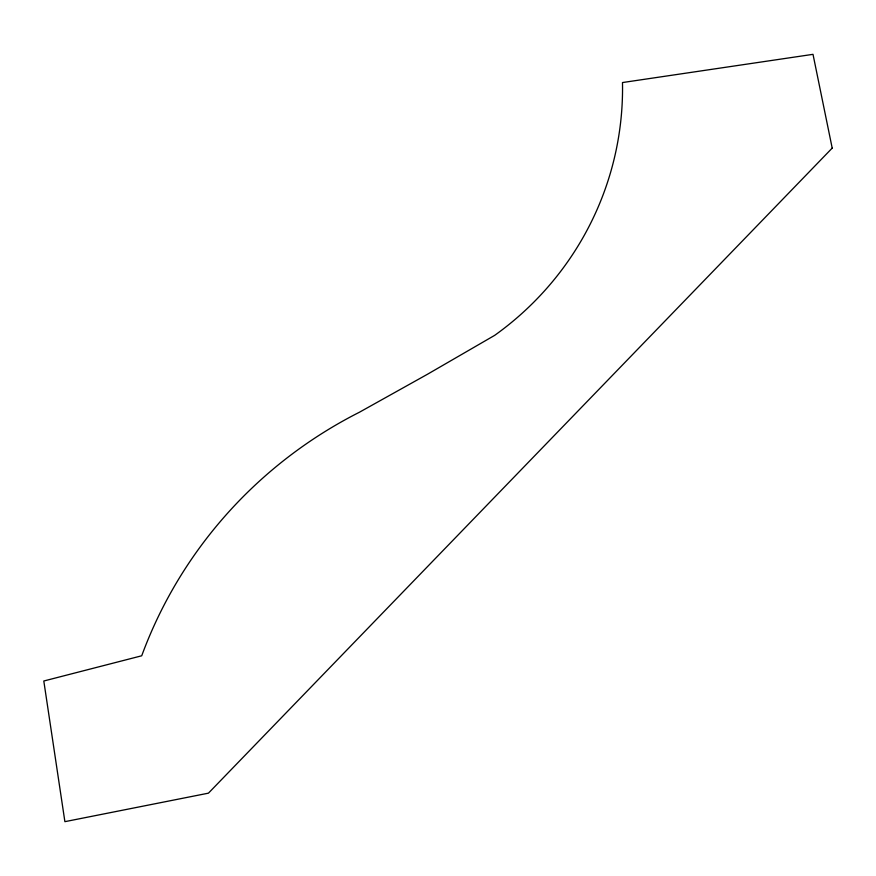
<?xml version="1.0" encoding="UTF-8"?>
<svg xmlns="http://www.w3.org/2000/svg" width="876" height="876" viewBox="0 0 876 876"><rect width="100%" height="100%" fill="white"/><g stroke="black" fill="none" stroke-linecap="round" stroke-linejoin="round"><path stroke-width="1.31" d="M832.2 148.099L208.444 793.163L64.89 821.666L43.8 681.002L141.715 655.785A450.341 443.497 -0.1 0 1 359.51 412.191L427.389 374.304L494.655 335.366A309.721 305.012 -0.1 0 0 622.486 82.552L813.005 54.334L832.2 148.099"/></g></svg>
